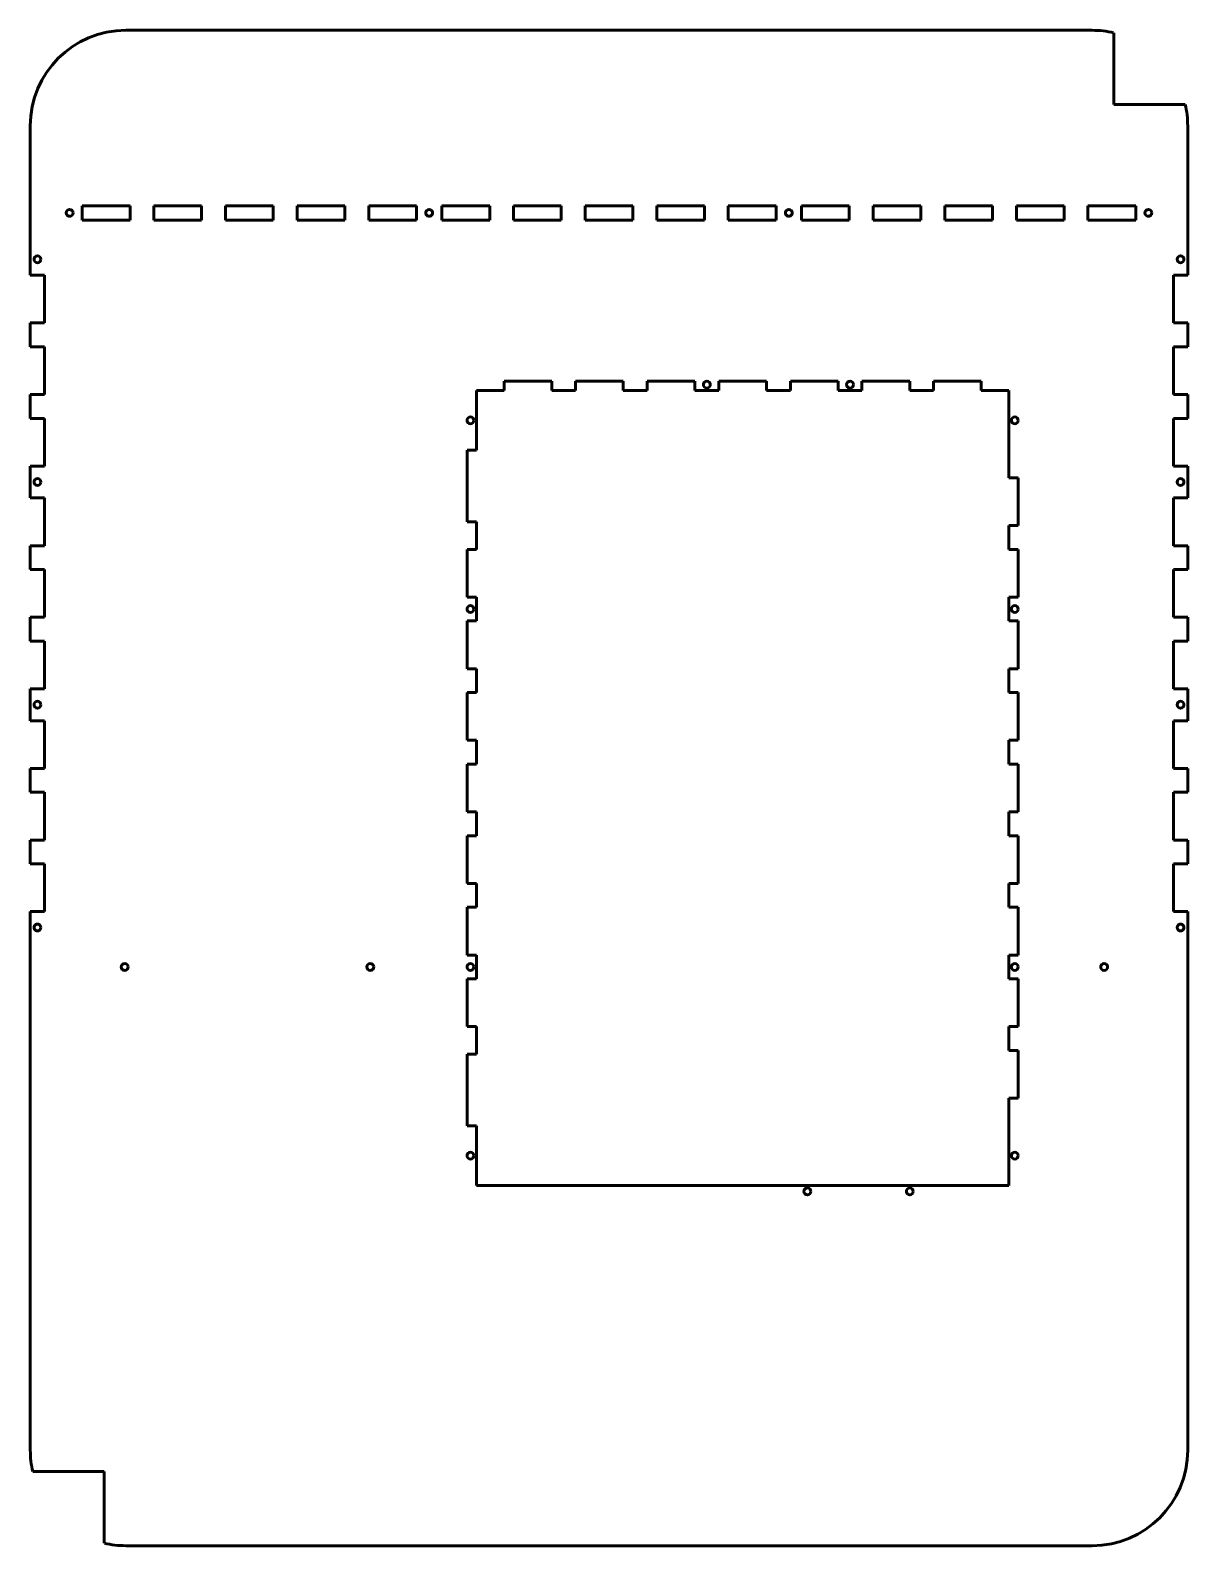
# Model space of a CAD drawing. Header units: millimetres. Extents: x -243 to 243, y -318 to 318.
import ezdxf

# ---------------------------------------------------------------- set-up
doc = ezdxf.new("R2010")
doc.units = ezdxf.units.MM
doc.linetypes.add('K5LT_BASIC', pattern=[0])

msp = doc.modelspace()

# ---------------------------------------------------------------- linework, layer by layer
at = {"color": 150, "linetype": 'K5LT_BASIC', "lineweight": 60, "true_color": 0x0080ff}
for p, q in [((-202.5, 317.5), (202.5, 317.5)), ((211.48, 286.48), (211.48, 316.48)), ((241.48, 286.48), (211.48, 286.48)), ((-242.5, 214.88), (-242.5, 277.5)), ((242.5, 277.5), (242.5, 214.88)), ((-220.7, 244), (-200.7, 244)), ((-220.7, 238), (-220.7, 244)), ((-200.7, 244), (-200.7, 238)), ((-190.7, 244), (-170.7, 244)), ((-190.7, 238), (-190.7, 244)), ((-170.7, 244), (-170.7, 238)), ((-160.7, 244), (-140.7, 244)), ((-160.7, 238), (-160.7, 244)), ((-140.7, 244), (-140.7, 238)), ((-130.7, 238), (-130.7, 244)), ((-130.7, 244), (-110.7, 244)), ((-110.7, 244), (-110.7, 238)), ((-100.7, 238), (-100.7, 244)), ((-100.7, 244), (-80.7, 244)), ((-80.7, 244), (-80.7, 238)), ((-70, 238), (-70, 244)), ((-70, 244), (-50, 244)), ((-50, 244), (-50, 238)), ((-40, 238), (-40, 244)), ((-40, 244), (-20, 244)), ((-20, 244), (-20, 238)), ((-10, 244), (10, 244)), ((-10, 238), (-10, 244)), ((10, 244), (10, 238)), ((20, 238), (20, 244)), ((20, 244), (40, 244)), ((40, 244), (40, 238)), ((50, 244), (70, 244)), ((50, 238), (50, 244)), ((70, 244), (70, 238)), ((80.7, 244), (100.7, 244)), ((80.7, 238), (80.7, 244)), ((100.7, 244), (100.7, 238)), ((110.7, 238), (110.7, 244)), ((110.7, 244), (130.7, 244)), ((130.7, 244), (130.7, 238)), ((140.7, 244), (160.7, 244)), ((140.7, 238), (140.7, 244)), ((160.7, 244), (160.7, 238)), ((170.7, 244), (190.7, 244)), ((170.7, 238), (170.7, 244)), ((190.7, 244), (190.7, 238)), ((200.7, 238), (200.7, 244)), ((200.7, 244), (220.7, 244)), ((220.7, 244), (220.7, 238)), ((-200.7, 238), (-220.7, 238)), ((-170.7, 238), (-190.7, 238)), ((-140.7, 238), (-160.7, 238)), ((-110.7, 238), (-130.7, 238)), ((-80.7, 238), (-100.7, 238)), ((-50, 238), (-70, 238)), ((-20, 238), (-40, 238)), ((10, 238), (-10, 238)), ((40, 238), (20, 238)), ((70, 238), (50, 238)), ((100.7, 238), (80.7, 238)), ((130.7, 238), (110.7, 238)), ((160.7, 238), (140.7, 238)), ((190.7, 238), (170.7, 238)), ((220.7, 238), (200.7, 238)), ((-242.5, 214.88), (-236.5, 214.88)), ((-236.5, 214.88), (-236.5, 194.88)), ((236.5, 214.88), (242.5, 214.88)), ((236.5, 194.88), (236.5, 214.88)), ((-242.5, 184.88), (-242.5, 194.88)), ((-236.5, 194.88), (-242.5, 194.88)), ((242.5, 194.88), (236.5, 194.88)), ((242.5, 194.88), (242.5, 184.88)), ((-242.5, 184.88), (-236.5, 184.88)), ((-236.5, 184.88), (-236.5, 164.88)), ((236.5, 164.88), (236.5, 184.88)), ((236.5, 184.88), (242.5, 184.88)), ((-55.5, 166.5), (-44, 166.5)), ((-55.5, 141.5), (-55.5, 166.5)), ((-44, 166.5), (-44, 170.5)), ((-44, 170.5), (-24, 170.5)), ((-24, 170.5), (-24, 166.5)), ((-24, 166.5), (-14, 166.5)), ((-14, 170.5), (6, 170.5)), ((-14, 166.5), (-14, 170.5)), ((6, 170.5), (6, 166.5)), ((6, 166.5), (16, 166.5)), ((16, 166.5), (16, 170.5)), ((16, 170.5), (36, 170.5)), ((36, 170.5), (36, 166.5)), ((36, 166.5), (46, 166.5)), ((46, 170.5), (66, 170.5)), ((46, 166.5), (46, 170.5)), ((66, 170.5), (66, 166.5)), ((66, 166.5), (76, 166.5)), ((76, 166.5), (76, 170.5)), ((76, 170.5), (96, 170.5)), ((96, 170.5), (96, 166.5)), ((96, 166.5), (106, 166.5)), ((106, 166.5), (106, 170.5)), ((106, 170.5), (126, 170.5)), ((126, 170.5), (126, 166.5)), ((126, 166.5), (136, 166.5)), ((136, 170.5), (156, 170.5)), ((136, 166.5), (136, 170.5)), ((156, 170.5), (156, 166.5)), ((156, 166.5), (167.5, 166.5)), ((167.5, 166.5), (167.5, 130)), ((-242.5, 154.88), (-242.5, 164.88)), ((-236.5, 164.88), (-242.5, 164.88)), ((242.5, 164.88), (236.5, 164.88)), ((242.5, 164.88), (242.5, 154.88)), ((-242.5, 154.88), (-236.5, 154.88)), ((-236.5, 154.88), (-236.5, 134.88)), ((236.5, 134.88), (236.5, 154.88)), ((236.5, 154.88), (242.5, 154.88)), ((-59.5, 111.5), (-59.5, 141.5)), ((-59.5, 141.5), (-55.5, 141.5)), ((-242.5, 121.54), (-242.5, 134.88)), ((-236.5, 134.88), (-242.5, 134.88)), ((242.5, 134.88), (236.5, 134.88)), ((242.5, 134.88), (242.5, 121.54)), ((167.5, 130), (171.5, 130)), ((171.5, 130), (171.5, 110)), ((-242.5, 121.54), (-236.5, 121.54)), ((-236.5, 121.54), (-236.5, 101.54)), ((236.5, 101.54), (236.5, 121.54)), ((236.5, 121.54), (242.5, 121.54)), ((-55.5, 111.5), (-59.5, 111.5)), ((-55.5, 100), (-55.5, 111.5)), ((167.5, 110), (167.5, 100)), ((171.5, 110), (167.5, 110)), ((-242.5, 91.54), (-242.5, 101.54)), ((-236.5, 101.54), (-242.5, 101.54)), ((-59.5, 80), (-59.5, 100)), ((-59.5, 100), (-55.5, 100)), ((167.5, 100), (171.5, 100)), ((171.5, 100), (171.5, 80)), ((242.5, 101.54), (236.5, 101.54)), ((242.5, 101.54), (242.5, 91.54)), ((-242.5, 91.54), (-236.5, 91.54)), ((-236.5, 91.54), (-236.5, 71.54)), ((236.5, 91.54), (242.5, 91.54)), ((236.5, 71.54), (236.5, 91.54)), ((-55.5, 80), (-59.5, 80)), ((-55.5, 70), (-55.5, 80)), ((167.5, 80), (167.5, 70)), ((171.5, 80), (167.5, 80)), ((-242.5, 61.54), (-242.5, 71.54)), ((-236.5, 71.54), (-242.5, 71.54)), ((-59.5, 50), (-59.5, 70)), ((-59.5, 70), (-55.5, 70)), ((167.5, 70), (171.5, 70)), ((171.5, 70), (171.5, 50)), ((242.5, 71.54), (236.5, 71.54)), ((242.5, 71.54), (242.5, 61.54)), ((-242.5, 61.54), (-236.5, 61.54)), ((-236.5, 61.54), (-236.5, 41.54)), ((236.5, 41.54), (236.5, 61.54)), ((236.5, 61.54), (242.5, 61.54)), ((-55.5, 50), (-59.5, 50)), ((-55.5, 40), (-55.5, 50)), ((167.5, 50), (167.5, 40)), ((171.5, 50), (167.5, 50)), ((-242.5, 28.2), (-242.5, 41.54)), ((-236.5, 41.54), (-242.5, 41.54)), ((-59.5, 20), (-59.5, 40)), ((-59.5, 40), (-55.5, 40)), ((167.5, 40), (171.5, 40)), ((171.5, 40), (171.5, 20)), ((242.5, 41.54), (236.5, 41.54)), ((242.5, 41.54), (242.5, 28.2)), ((-242.5, 28.2), (-236.5, 28.2)), ((-236.5, 28.2), (-236.5, 8.2)), ((236.5, 28.2), (242.5, 28.2)), ((236.5, 8.2), (236.5, 28.2)), ((-55.5, 20), (-59.5, 20)), ((-55.5, 10), (-55.5, 20)), ((167.5, 20), (167.5, 10)), ((171.5, 20), (167.5, 20)), ((-242.5, -1.8), (-242.5, 8.2)), ((-236.5, 8.2), (-242.5, 8.2)), ((-59.5, -10), (-59.5, 10)), ((-59.5, 10), (-55.5, 10)), ((167.5, 10), (171.5, 10)), ((171.5, 10), (171.5, -10)), ((242.5, 8.2), (236.5, 8.2)), ((242.5, 8.2), (242.5, -1.8)), ((-242.5, -1.8), (-236.5, -1.8)), ((-236.5, -1.8), (-236.5, -21.8)), ((236.5, -1.8), (242.5, -1.8)), ((236.5, -21.8), (236.5, -1.8)), ((-55.5, -10), (-59.5, -10)), ((-55.5, -20), (-55.5, -10)), ((167.5, -10), (167.5, -20)), ((171.5, -10), (167.5, -10)), ((-242.5, -31.8), (-242.5, -21.8)), ((-236.5, -21.8), (-242.5, -21.8)), ((-59.5, -20), (-55.5, -20)), ((-59.5, -40), (-59.5, -20)), ((167.5, -20), (171.5, -20)), ((171.5, -20), (171.5, -40)), ((242.5, -21.8), (236.5, -21.8)), ((242.5, -21.8), (242.5, -31.8)), ((-242.5, -31.8), (-236.5, -31.8)), ((-236.5, -31.8), (-236.5, -51.8)), ((236.5, -51.8), (236.5, -31.8)), ((236.5, -31.8), (242.5, -31.8)), ((-55.5, -40), (-59.5, -40)), ((-55.5, -50), (-55.5, -40)), ((167.5, -40), (167.5, -50)), ((171.5, -40), (167.5, -40)), ((-59.5, -70), (-59.5, -50)), ((-59.5, -50), (-55.5, -50)), ((167.5, -50), (171.5, -50)), ((171.5, -50), (171.5, -70)), ((-242.5, -277.5), (-242.5, -51.8)), ((-236.5, -51.8), (-242.5, -51.8)), ((242.5, -51.8), (236.5, -51.8)), ((242.5, -51.8), (242.5, -277.5)), ((-55.5, -70), (-59.5, -70)), ((-55.5, -80), (-55.5, -70)), ((167.5, -70), (167.5, -80)), ((171.5, -70), (167.5, -70)), ((-59.5, -80), (-55.5, -80)), ((-59.5, -100), (-59.5, -80)), ((167.5, -80), (171.5, -80)), ((171.5, -80), (171.5, -100)), ((-55.5, -100), (-59.5, -100)), ((-55.5, -111.5), (-55.5, -100)), ((167.5, -100), (167.5, -110)), ((171.5, -100), (167.5, -100)), ((-59.5, -111.5), (-55.5, -111.5)), ((-59.5, -141.5), (-59.5, -111.5)), ((167.5, -110), (171.5, -110)), ((171.5, -110), (171.5, -130)), ((167.5, -130), (167.5, -166.5)), ((171.5, -130), (167.5, -130)), ((-55.5, -141.5), (-59.5, -141.5)), ((-55.5, -166.5), (-55.5, -141.5)), ((167.5, -166.5), (-55.5, -166.5)), ((-241.48, -286.48), (-211.48, -286.48)), ((-211.48, -286.48), (-211.48, -316.48)), ((202.5, -317.5), (-202.5, -317.5))]:
    msp.add_line(p, q, dxfattribs=at)
for centre in [(-226.05, 241), (-75.35, 241), (75.35, 241), (226.05, 241), (-239.5, 221.55), (239.5, 221.55), (41, 169.05), (101, 169.05), (-58.05, 154.05), (170.05, 154.05), (-239.5, 128.22), (239.5, 128.22), (-58.05, 75), (170.05, 75), (-239.5, 34.88), (239.5, 34.88), (-239.5, -58.45), (239.5, -58.45), (-202.95, -75), (-100.05, -75), (-58.05, -75), (170.05, -75), (207.5, -75), (-58.05, -154.05), (170.05, -154.05), (83.15, -169.05), (126.05, -169.05)]:
    msp.add_circle(centre, 1.45, dxfattribs=at)
for centre, start, end in [((202.5, 277.5), 77.02776, 90), ((-202.5, 277.5), 90, 180), ((202.5, 277.5), 0, 12.97224), ((-202.5, -277.5), 180, 192.97224), ((202.5, -277.5), 270, 0), ((-202.5, -277.5), 257.02776, 270)]:
    msp.add_arc(centre, 40, start, end, dxfattribs=at)

doc.saveas('drawing.dxf')
